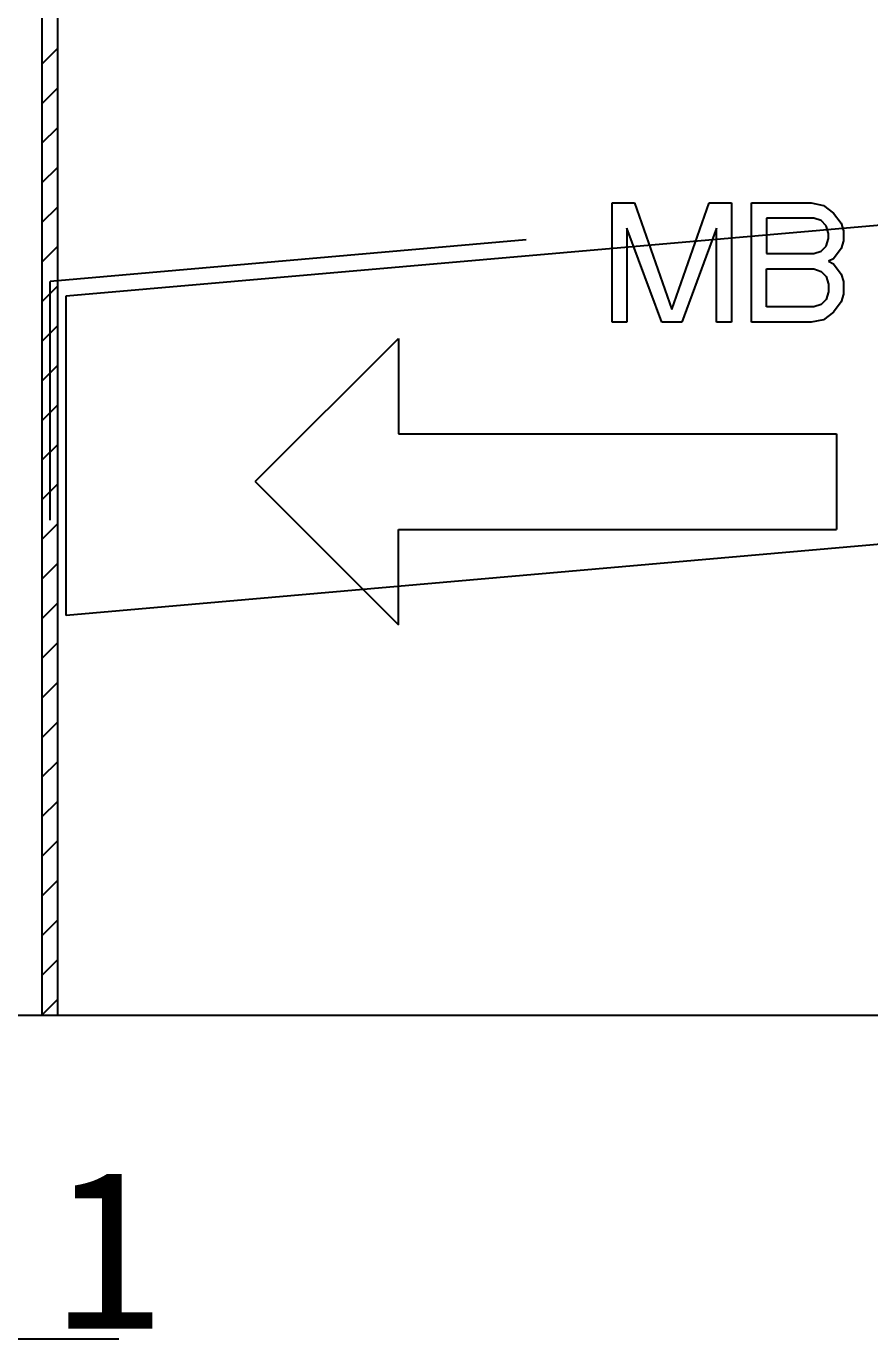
# Model space of a CAD drawing. Header units: millimetres. Extents: x 121 to 715, y 164 to 739.
# Drawn here: x 262.3 to 315.2, y 326.6 to 409.1 of the extents above; entities that cross this region are included whole.
import ezdxf

# ---------------------------------------------------------------- set-up
doc = ezdxf.new("R2010")
doc.units = ezdxf.units.MM
doc.layers.add('NW0323', color=7, linetype='Continuous')
doc.layers.add('標示線', color=3, linetype='Continuous', lineweight=0)
doc.styles.get("Standard").update_dxf_attribs({"font": ''})
doc.styles.get('Standard').set_extended_font_data('SimSun')
doc.dimstyles.new('ISO-25', dxfattribs={"dimtxt": 2.5, "dimasz": 2.5, "dimexe": 1.25, "dimexo": 0.625, "dimtad": 1, "dimtxsty": 'Standard', "dimcen": 2.5, "dimadec": 0, "dimazin": 0, "dimtfac": 1, "dimtmove": 0, "dimatfit": 3, "dimfxl": 1, "dimarcsym": 0})

# ---------------------------------------------------------------- blocks, each defined once
blk = doc.blocks.new('NW0323-A')
at = {"layer": 'NW0323', "color": 7}
for p, q in [((1993.137, 2856.173), (2054.929, 2861.579)), ((2055.627, 2857.625), (1993.137, 2852.158)), ((1993.137, 2852.158), (1993.137, 2856.173)), ((1985.181, 2847.138), (2007.947, 2847.138)), ((1985.181, 2847.138), (2007.947, 2847.138))]:
    blk.add_line(p, q, dxfattribs=at)
at = {"layer": 'NW0323', "color": 4}
for p, q in [((1992.834, 2860.738), (1992.834, 2847.138)), ((1993.034, 2847.138), (1993.034, 2860.738)), ((1998.914, 2856.879), (1992.937, 2856.356)), ((1992.937, 2853.356), (1992.937, 2856.356))]:
    blk.add_line(p, q, dxfattribs=at)
at = {"layer": 'NW0323', "color": 2}
for p, q in [((1992.834, 2859.086), (1993.034, 2859.286)), ((1992.834, 2858.588), (1993.034, 2858.788)), ((1992.834, 2858.09), (1993.034, 2858.29)), ((1992.834, 2857.592), (1993.034, 2857.792)), ((1999.993, 2855.842), (1999.993, 2857.342)), ((1999.993, 2857.342), (2000.274, 2857.342)), ((2000.274, 2857.342), (2000.743, 2856.002)), ((2000.743, 2856.002), (2001.211, 2857.342)), ((2001.211, 2857.342), (2001.493, 2857.342)), ((2001.493, 2857.342), (2001.493, 2855.842)), ((2001.743, 2855.842), (2001.743, 2857.342)), ((2001.743, 2857.342), (2002.493, 2857.342)), ((2002.493, 2857.342), (2002.649, 2857.31)), ((1992.834, 2857.094), (1993.034, 2857.294)), ((2002.649, 2857.31), (2002.774, 2857.214)), ((2002.774, 2857.214), (2002.868, 2857.087)), ((2000.18, 2857.023), (2000.18, 2855.842)), ((2000.618, 2855.842), (2000.18, 2857.023)), ((2001.305, 2857.023), (2000.868, 2855.842)), ((2001.305, 2855.842), (2001.305, 2857.023)), ((2001.93, 2857.151), (2001.93, 2856.704)), ((2002.524, 2857.151), (2001.93, 2857.151)), ((2002.618, 2857.119), (2002.524, 2857.151)), ((2002.68, 2857.055), (2002.618, 2857.119)), ((2002.711, 2856.959), (2002.68, 2857.055)), ((2002.868, 2857.087), (2002.899, 2856.991)), ((2002.68, 2856.799), (2002.711, 2856.895)), ((2002.711, 2856.895), (2002.711, 2856.959)), ((2002.899, 2856.863), (2002.868, 2856.768)), ((2002.899, 2856.991), (2002.899, 2856.863)), ((1992.834, 2856.597), (1993.034, 2856.797)), ((2001.93, 2856.704), (2002.524, 2856.704)), ((2002.524, 2856.704), (2002.618, 2856.736)), ((2002.618, 2856.736), (2002.68, 2856.799)), ((2002.868, 2856.768), (2002.774, 2856.64)), ((2001.93, 2856.034), (2001.93, 2856.512)), ((2001.93, 2856.512), (2002.524, 2856.512)), ((2002.524, 2856.512), (2002.618, 2856.48)), ((2002.774, 2856.64), (2002.711, 2856.608)), ((2002.711, 2856.608), (2002.774, 2856.576)), ((2002.774, 2856.576), (2002.868, 2856.448)), ((2002.618, 2856.48), (2002.68, 2856.417)), ((2002.68, 2856.417), (2002.711, 2856.321)), ((2002.868, 2856.448), (2002.899, 2856.353)), ((2002.899, 2856.353), (2002.899, 2856.193)), ((1992.834, 2856.099), (1993.034, 2856.299)), ((2002.711, 2856.225), (2002.68, 2856.129)), ((2002.711, 2856.321), (2002.711, 2856.225)), ((2002.899, 2856.193), (2002.868, 2856.097)), ((2002.524, 2856.034), (2001.93, 2856.034)), ((2002.618, 2856.065), (2002.524, 2856.034)), ((2002.68, 2856.129), (2002.618, 2856.065)), ((2002.868, 2856.097), (2002.774, 2855.97)), ((2000.18, 2855.842), (1999.993, 2855.842)), ((2000.868, 2855.842), (2000.618, 2855.842)), ((2001.493, 2855.842), (2001.305, 2855.842)), ((2002.493, 2855.842), (2001.743, 2855.842)), ((2002.649, 2855.874), (2002.493, 2855.842)), ((2002.774, 2855.97), (2002.649, 2855.874)), ((1992.834, 2855.601), (1993.034, 2855.801)), ((1995.511, 2853.84), (1997.311, 2855.64)), ((1997.311, 2855.64), (1997.311, 2854.44)), ((1992.834, 2855.103), (1993.034, 2855.303)), ((1992.834, 2854.605), (1993.034, 2854.805)), ((1997.311, 2854.44), (2002.811, 2854.44)), ((2002.811, 2854.44), (2002.811, 2853.24)), ((1992.834, 2854.108), (1993.034, 2854.308)), ((1992.834, 2853.61), (1993.034, 2853.81)), ((1995.511, 2853.84), (1997.311, 2852.04)), ((1992.834, 2853.112), (1993.034, 2853.312)), ((1997.311, 2852.04), (1997.311, 2853.24)), ((1997.311, 2853.24), (2002.811, 2853.24)), ((1992.834, 2852.614), (1993.034, 2852.814)), ((1992.834, 2852.116), (1993.034, 2852.316)), ((1992.834, 2851.619), (1993.034, 2851.819)), ((1992.834, 2851.121), (1993.034, 2851.321)), ((1992.834, 2850.623), (1993.034, 2850.823)), ((1992.834, 2850.125), (1993.034, 2850.325)), ((1992.834, 2849.627), (1993.034, 2849.827)), ((1992.834, 2849.13), (1993.034, 2849.33)), ((1992.834, 2848.632), (1993.034, 2848.832)), ((1992.834, 2848.134), (1993.034, 2848.334)), ((1992.834, 2847.636), (1993.034, 2847.836)), ((1992.834, 2847.138), (1993.034, 2847.338))]:
    blk.add_line(p, q, dxfattribs=at)

msp = doc.modelspace()

# ---------------------------------------------------------------- block references
at = {"layer": 'NW0323', "xscale": 5.000000000000034, "yscale": 5.000000000000034, "zscale": 5.000000000000034}
msp.add_blockref('NW0323-A', (-9700.92, -13888.718), dxfattribs=at)

# ---------------------------------------------------------------- texts
at = {"layer": '標示線', "color": 1, "insert": (264.028, 327.263), "char_height": 10, "attachment_point": 7}
msp.add_mtext('1', dxfattribs=at)

# ---------------------------------------------------------------- leaders
at = {"layer": '標示線', "color": 1, "annotation_type": 0, "has_hookline": 1, "hookline_direction": 0}
msp.add_leader([(234.407, 401.989), (272.672, 438.212), (277.672, 438.212)], dimstyle='ISO-25', override={"dimasz": 5}, dxfattribs=at)
at = {"layer": '標示線', "color": 1, "annotation_type": 0, "has_hookline": 1, "hookline_direction": 0, "text_width": 4.056}
msp.add_leader([(235.181, 359.979), (258.403, 326.638), (263.403, 326.638)], dimstyle='ISO-25', override={"dimasz": 5}, dxfattribs=at)

doc.saveas('drawing.dxf')
